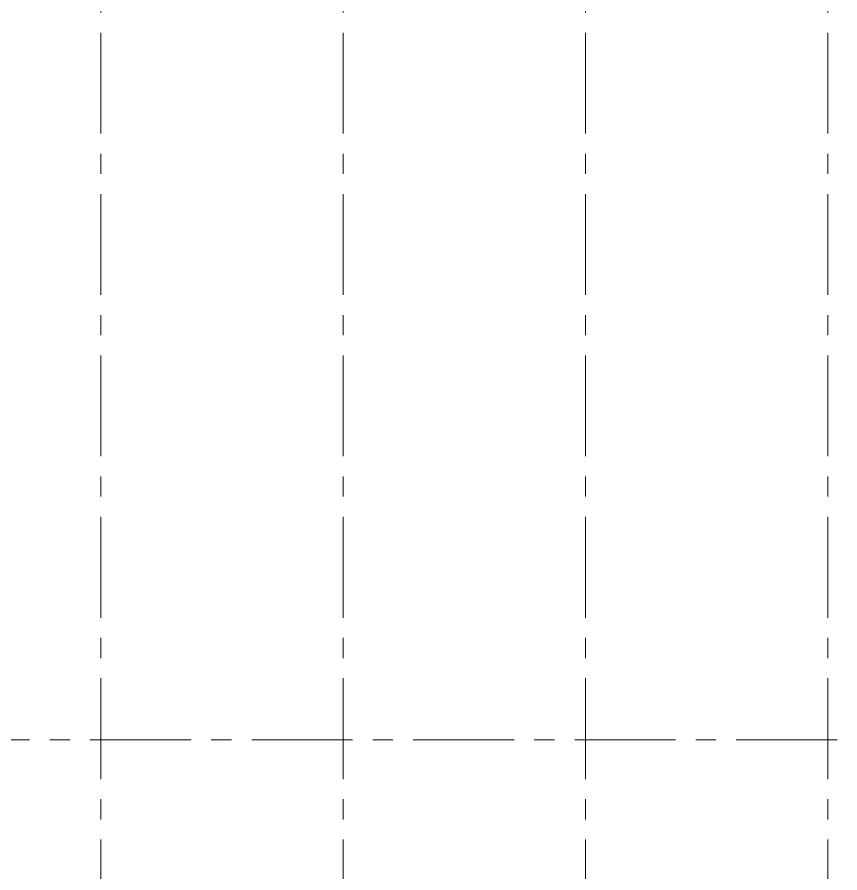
# Model space of a CAD drawing. Header units: millimetres. Extents: x 0 to 9483559, y -180456 to 305735.
# Drawn here: x 446570 to 456760, y 35029 to 45635 of the extents above; entities that cross this region are included whole.
import ezdxf

# ---------------------------------------------------------------- set-up
doc = ezdxf.new("R2010")
doc.units = ezdxf.units.MM
doc.linetypes.add('CENTER', pattern=[2, 1.25, -0.25, 0.25, -0.25])
doc.layers.add('АР_Оси', color=7, linetype='Continuous', lineweight=25)

msp = doc.modelspace()

# ---------------------------------------------------------------- linework, layer by layer
at = {"layer": 'АР_Оси', "linetype": 'CENTER', "lineweight": 9, "ltscale": 1000}
for p, q in [((447608.9, 55441.6), (447608.9, -290.7)), ((450608.9, 55441.6), (450608.9, -290.7)), ((453608.9, 55441.6), (453608.9, -290.7)), ((456608.9, 55441.6), (456608.9, -290.7)), ((429475.2, 36679.2), (512653.6, 36679.2))]:
    msp.add_line(p, q, dxfattribs=at)

doc.saveas('drawing.dxf')
